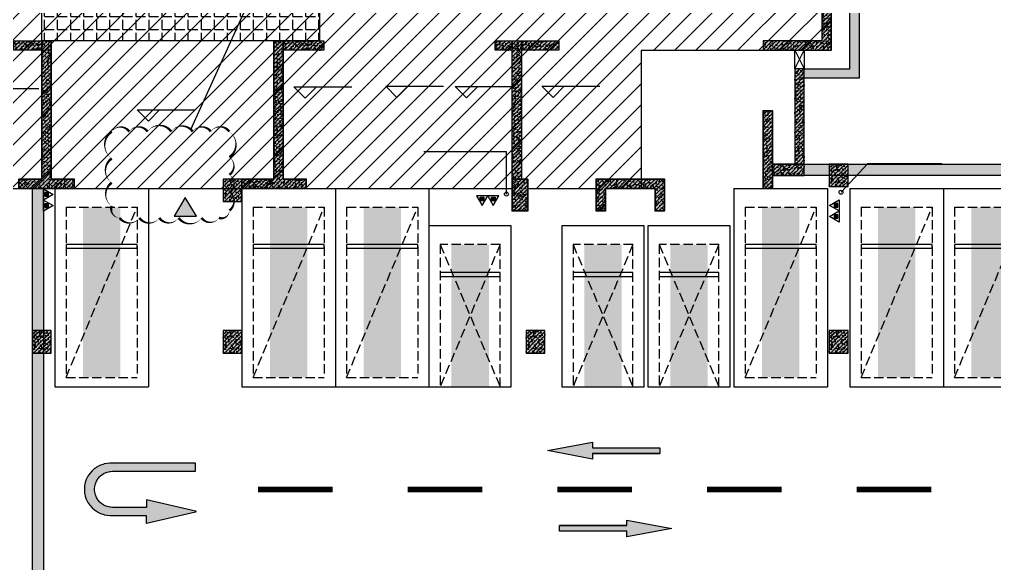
# Model space of a CAD drawing. Extents: x -1338203 to 1886333, y -783476 to 1038610.
# Drawn here: x 621962 to 648022, y 119275 to 133822 of the extents above; entities that cross this region are included whole.
import ezdxf

# ---------------------------------------------------------------- set-up
doc = ezdxf.new("R2010")
doc.units = 0
doc.header["$LTSCALE"] = 1000
doc.header["$MEASUREMENT"] = 0
doc.linetypes.add('A-001-平面B2$0$__DASH', pattern=[0.35, 0.25, -0.1])
doc.linetypes.add('DASH', pattern=[0.35, 0.25, -0.1])
for name, color, linetype in [('A-001-车位参照B1$0$A-001-车位参照B1$0$0A-P-PKNG-CAR(A)', 43, 'Continuous'), ('A-001-车位参照B1$0$A-001-车位参照B1$0$0A-P-PKNG-CAR(B)', 21, 'Continuous'), ('A-18-平面B1$0$0A-A-SYMB-ELEV', 150, 'Continuous'), ('A-18-平面B1$0$0A-DETL-HATH', 8, 'Continuous'), ('A-FIRE', 7, 'Continuous'), ('p-a-mini', 150, 'Continuous'), ('p-a-regular', 5, 'Continuous'), ('S001地下一墙柱$0$S001地下一墙柱$0$0S-CC-LINE', 52, 'Continuous'), ('S001地下一墙柱$0$S001地下一墙柱$0$0S-CW-HATCH', 251, 'Continuous'), ('S001地下一墙柱$0$S001地下一墙柱$0$0S-CW-HATCH-UP', 251, 'Continuous'), ('S001地下一墙柱$0$S001地下一墙柱$0$0S-CW-LINE', 72, 'Continuous'), ('S18柱墙B1_1$0$0S-CC-LINE', 52, 'Continuous'), ('S18柱墙B1_1$0$0S-CW-HATCH', 251, 'Continuous'), ('S18柱墙B1_1$0$0S-CW-HATCH-UP', 251, 'Continuous'), ('S18柱墙B1_1$0$0S-CW-LINE', 72, 'Continuous'), ('S18柱墙B1_1$0$0S-S-HOLE', 55, 'Continuous'), ('中心线', 42, 'Continuous'), ('地面指向箭头', 7, 'Continuous'), ('负一层消火栓$0$0P-DIM-FH', 3, 'Continuous'), ('负一层消火栓$0$0P-EQUIP-FH', 7, 'Continuous'), ('负一层消火栓$0$0P-VPIPE-FH', 1, 'Continuous')]:
    doc.layers.add(name, color=color, linetype=linetype)
doc.layers.add('A-18-平面B1$0$AAD-A-MODIFY_20230109', color=201, linetype='Continuous', plot=False)
pattern_1 = [(45, (-537701.02, -383122.39), (-53.033009, 53.033009), []), (50, (-537701.02, -383122.39), (215.178055, -18.82564), [22.5, -247.5]), (355, (-537701.02, -383122.39), (-41.6254, 225.65764), [18, -198]), (100.4514, (-537683.09, -383123.96), (173.552815, 206.83186), [19.12206, -210.342634]), (46.1842, (-537701.02, -383062.4), (320.17231, -49.6557), [33.75, -371.25]), (96.6356, (-537674.34, -383066.53), (280.39881, 292.23536), [28.68309, -315.5139]), (351.1842, (-537701.02, -383062.4), (280.39858, 292.23558), [27, -297]), (21, (-537671.02, -383077.39), (179.072116, -120.785667), [22.5, -247.5]), (326, (-537671.02, -383077.39), (72.9946, 217.54501), [18, -198]), (71.4514, (-537656.1, -383087.45), (252.06679, 96.75915), [19.12206, -210.342634]), (37.5, (-537701.02, -383122.39), (3.647957, 99.868156), [0, -195.6, 0, -201, 0, -198.75]), (7.5, (-537701.02, -383122.39), (78.920861, 118.323514), [0, -114.6, 0, -191.1, 0, -75.75]), (327.5, (-537767.92, -383122.39), (160.146731, -6.7664615), [0, -75, 0, -234, 0, -310.5]), (317.5, (-537797.92, -383122.39), (174.95585, 30.031495), [0, -97.5, 0, -155.4, 0, -220.5])]

# ---------------------------------------------------------------- blocks, each defined once
blk = doc.blocks.new('S18柱墙B1_1')
at = {"layer": 'S18柱墙B1_1$0$0S-CW-HATCH'}
h = blk.add_hatch(color=256, dxfattribs=at)
h.dxf.hatch_style = 1
h.paths.add_polyline_path([(17150, -2340), (17150, -2090), (18370, -2090), (18370, 2160), (16300, 2160), (16300, 2410), (18620, 2410), (18620, -2340), (17150, -2340)])
h = blk.add_hatch(color=256, dxfattribs=at)
h.dxf.hatch_style = 1
h.paths.add_polyline_path([(16300, 1410), (17620, 1410), (17620, -1340), (16050, -1340), (16050, -1590), (17870, -1590), (17870, 1660), (16300, 1660)])
h = blk.add_hatch(color=256, dxfattribs=at)
h.dxf.hatch_style = 1
h.paths.add_polyline_path([(-3980, -1340), (-3225, -1340), (-3225, -1590), (-3980, -1590)])
h = blk.add_hatch(color=256, dxfattribs=at)
h.dxf.hatch_style = 1
h.paths.add_polyline_path([(-3840, -5290), (-3100, -5290), (-2360, -5290), (-2360, -5040), (-2975, -5040), (-2975, -1340), (-3225, -1340), (-3225, -5040), (-3840, -5040)])
h = blk.add_hatch(color=256, dxfattribs=at)
h.dxf.hatch_style = 1
h.paths.add_polyline_path([(2975, -5040), (2120, -5040), (2120, -5290), (3100, -5290), (3840, -5290), (3840, -5040), (3225, -5040), (3225, -1340), (2975, -1340)])
h = blk.add_hatch(color=256, dxfattribs=at)
h.dxf.hatch_style = 1
h.paths.add_polyline_path([(3225, -1340), (4310, -1340), (4310, -1590), (3225, -1590)])
h = blk.add_hatch(color=256, dxfattribs=at)
h.dxf.hatch_style = 1
h.paths.add_polyline_path([(8890, -1340), (9340, -1340), (9340, -1590), (8890, -1590)])
h = blk.add_hatch(color=256, dxfattribs=at)
h.dxf.hatch_style = 1
h.paths.add_polyline_path([(9340, -1340), (9590, -1340), (9590, -5040), (9340, -5040)])
h = blk.add_hatch(color=256, dxfattribs=at)
h.dxf.hatch_style = 1
h.paths.add_polyline_path([(9590, -1340), (10590, -1340), (10590, -1590), (9590, -1590)])
h = blk.add_hatch(color=256, dxfattribs=at)
h.dxf.hatch_style = 1
h.paths.add_polyline_path([(17150, -2090), (16900, -2090), (16900, -4640), (17150, -4640)])
h = blk.add_hatch(color=256, dxfattribs=at)
h.dxf.hatch_style = 1
h.paths.add_polyline_path([(16300, -5290), (16300, -3210), (16050, -3210), (16050, -5290)])
h = blk.add_hatch(color=256, dxfattribs=at)
h.dxf.hatch_style = 1
h.paths.add_polyline_path([(17150, -4640), (16300, -4640), (16300, -4940), (17150, -4940)])
h = blk.add_hatch(color=256, dxfattribs=at)
h.dxf.hatch_style = 1
h.paths.add_polyline_path([(9760, -5040), (9340, -5040), (9340, -5890), (9760, -5890)])
h = blk.add_hatch(color=256, dxfattribs=at)
h.dxf.hatch_style = 1
h.paths.add_polyline_path([(11585, -5890), (11835, -5890), (11835, -5290), (12500, -5290), (13165, -5290), (13165, -5890), (13415, -5890), (13415, -5040), (12500, -5040), (11585, -5040)])
at = {"layer": 'S18柱墙B1_1$0$0S-CW-HATCH-UP'}
h = blk.add_hatch(dxfattribs=at)
h.set_pattern_fill('钢筋混凝土', color=256, scale=30)
h.set_pattern_definition([(45, (-1683525.285, 613271.84), (-53.0330086, 53.0330086), []), (50, (-1683525.29, 613271.84), (215.178055, -18.82564), [22.5, -247.5]), (355, (-1683525.29, 613271.84), (-41.6254, 225.65764), [18, -198]), (100.4514, (-1683507.35, 613270.27), (173.552815, 206.831863), [19.122057, -210.342634]), (46.1842, (-1683525.29, 613331.84), (320.172315, -49.655704), [33.75, -371.25]), (96.6356, (-1683498.6, 613327.7), (280.39881, 292.23536), [28.683086, -315.5139]), (351.1842, (-1683525.3, 613331.84), (280.398584, 292.23558), [27, -297]), (21, (-1683495.29, 613316.84), (179.072116, -120.785667), [22.5, -247.5]), (326, (-1683495.29, 613316.84), (72.9946, 217.545014), [18, -198]), (71.4514, (-1683480.36, 613306.78), (252.066789, 96.75915), [19.122057, -210.342634]), (37.5, (-1683525.285, 613271.84), (3.6479566, 99.868156), [0, -195.6, 0, -201, 0, -198.75]), (7.5, (-1683525.29, 613271.84), (78.920861, 118.3235136), [0, -114.6, 0, -191.1, 0, -75.75]), (327.5, (-1683592.185, 613271.84), (160.146731, -6.7664615), [0, -75, 0, -234, 0, -310.5]), (317.5, (-1683622.19, 613271.84), (174.955851, 30.031495), [0, -97.5, 0, -155.4, 0, -220.5])])
h.paths.add_polyline_path([(17150, -2340), (17150, -2090), (18370, -2090), (18370, 2160), (16300, 2160), (16300, 2410), (18620, 2410), (18620, -2340), (17150, -2340)])
h = blk.add_hatch(dxfattribs=at)
h.set_pattern_fill('钢筋混凝土', color=256, scale=30)
h.set_pattern_definition([(45, (-3344258, -271025.844), (-53.0330086, 53.0330086), []), (50, (-3344258, -271025.84), (215.178055, -18.8256405), [22.5, -247.5]), (355, (-3344258, -271025.84), (-41.6254, 225.65764), [18, -198]), (100.4514, (-3344240.07, -271027.41), (173.552815, 206.831863), [19.122057, -210.342634]), (46.1842, (-3344258, -270965.84), (320.172315, -49.655704), [33.75, -371.25]), (96.6356, (-3344231.32, -270969.98), (280.398812, 292.23536), [28.683086, -315.5139]), (351.1842, (-3344258, -270965.84), (280.398584, 292.23558), [27, -297]), (21, (-3344228, -270980.84), (179.072116, -120.785667), [22.5, -247.5]), (326, (-3344228, -270980.84), (72.9946, 217.545014), [18, -198]), (71.4514, (-3344213.08, -270990.9), (252.066789, 96.759149), [19.122057, -210.342634]), (37.5, (-3344258, -271025.844), (3.6479566, 99.8681561), [0, -195.6, 0, -201, 0, -198.75]), (7.5, (-3344258, -271025.84), (78.9208612, 118.3235136), [0, -114.6, 0, -191.1, 0, -75.75]), (327.5, (-3344324.9, -271025.84), (160.1467309, -6.7664615), [0, -75, 0, -234, 0, -310.5]), (317.5, (-3344354.9, -271025.84), (174.955851, 30.0314947), [0, -97.5, 0, -155.4, 0, -220.5])])
h.paths.add_polyline_path([(16300, 1410), (17620, 1410), (17620, -1340), (16050, -1340), (16050, -1590), (17870, -1590), (17870, 1660), (16300, 1660)])
h = blk.add_hatch(dxfattribs=at)
h.set_pattern_fill('钢筋混凝土', color=256, scale=30)
h.set_pattern_definition([(45, (-3336898.01, -267325.844), (-53.0330086, 53.0330086), []), (50, (-3336898, -267325.84), (215.178055, -18.8256405), [22.5, -247.5]), (355, (-3336898, -267325.84), (-41.6254, 225.65764), [18, -198]), (100.4514, (-3336880.08, -267327.41), (173.552815, 206.831863), [19.122057, -210.342634]), (46.1842, (-3336898, -267265.84), (320.172315, -49.655704), [33.75, -371.25]), (96.6356, (-3336871.33, -267269.98), (280.398812, 292.23536), [28.683086, -315.5139]), (351.1842, (-3336898, -267265.84), (280.398584, 292.23558), [27, -297]), (21, (-3336868, -267280.84), (179.072116, -120.785667), [22.5, -247.5]), (326, (-3336868, -267280.84), (72.9946, 217.545014), [18, -198]), (71.4514, (-3336853.08, -267290.9), (252.066789, 96.759149), [19.122057, -210.342634]), (37.5, (-3336898.01, -267325.844), (3.6479566, 99.8681561), [0, -195.6, 0, -201, 0, -198.75]), (7.5, (-3336898.01, -267325.84), (78.9208612, 118.3235136), [0, -114.6, 0, -191.1, 0, -75.75]), (327.5, (-3336964.91, -267325.84), (160.1467309, -6.7664615), [0, -75, 0, -234, 0, -310.5]), (317.5, (-3336994.9, -267325.84), (174.955851, 30.0314947), [0, -97.5, 0, -155.4, 0, -220.5])])
h.paths.add_polyline_path([(-3980, -1340), (-3225, -1340), (-3225, -1590), (-3980, -1590)])
h = blk.add_hatch(dxfattribs=at)
h.set_pattern_fill('钢筋混凝土', color=256, scale=30)
h.set_pattern_definition(pattern_1)
h.paths.add_polyline_path([(-3840, -5290), (-3100, -5290), (-2360, -5290), (-2360, -5040), (-2975, -5040), (-2975, -1340), (-3225, -1340), (-3225, -5040), (-3840, -5040)])
h = blk.add_hatch(dxfattribs=at)
h.set_pattern_fill('钢筋混凝土', color=256, scale=30)
h.set_pattern_definition(pattern_1)
h.paths.add_polyline_path([(2975, -5040), (2120, -5040), (2120, -5290), (3100, -5290), (3840, -5290), (3840, -5040), (3225, -5040), (3225, -1340), (2975, -1340)])
h = blk.add_hatch(dxfattribs=at)
h.set_pattern_fill('钢筋混凝土', color=256, scale=30)
h.set_pattern_definition([(45, (-3329693.01, -267325.844), (-53.0330086, 53.0330086), []), (50, (-3329693, -267325.84), (215.178055, -18.8256405), [22.5, -247.5]), (355, (-3329693, -267325.84), (-41.6254, 225.65764), [18, -198]), (100.4514, (-3329675.08, -267327.41), (173.552815, 206.831863), [19.122057, -210.342634]), (46.1842, (-3329693, -267265.84), (320.172315, -49.655704), [33.75, -371.25]), (96.6356, (-3329666.33, -267269.98), (280.398812, 292.23536), [28.683086, -315.5139]), (351.1842, (-3329693, -267265.84), (280.398584, 292.23558), [27, -297]), (21, (-3329663, -267280.84), (179.072116, -120.785667), [22.5, -247.5]), (326, (-3329663, -267280.84), (72.9946, 217.545014), [18, -198]), (71.4514, (-3329648.08, -267290.9), (252.066789, 96.759149), [19.122057, -210.342634]), (37.5, (-3329693.01, -267325.844), (3.6479566, 99.8681561), [0, -195.6, 0, -201, 0, -198.75]), (7.5, (-3329693.01, -267325.84), (78.9208612, 118.3235136), [0, -114.6, 0, -191.1, 0, -75.75]), (327.5, (-3329759.91, -267325.84), (160.1467309, -6.7664615), [0, -75, 0, -234, 0, -310.5]), (317.5, (-3329789.9, -267325.84), (174.955851, 30.0314947), [0, -97.5, 0, -155.4, 0, -220.5])])
h.paths.add_polyline_path([(3225, -1340), (4310, -1340), (4310, -1590), (3225, -1590)])
h = blk.add_hatch(dxfattribs=at)
h.set_pattern_fill('钢筋混凝土', color=256, scale=30)
h.set_pattern_definition([(45, (-3324663.01, -267325.844), (-53.0330086, 53.0330086), []), (50, (-3324663, -267325.84), (215.178055, -18.8256405), [22.5, -247.5]), (355, (-3324663, -267325.84), (-41.6254, 225.65764), [18, -198]), (100.4514, (-3324645.08, -267327.41), (173.552815, 206.831863), [19.122057, -210.342634]), (46.1842, (-3324663, -267265.84), (320.172315, -49.655704), [33.75, -371.25]), (96.6356, (-3324636.33, -267269.98), (280.398812, 292.23536), [28.683086, -315.5139]), (351.1842, (-3324663, -267265.84), (280.398584, 292.23558), [27, -297]), (21, (-3324633, -267280.84), (179.072116, -120.785667), [22.5, -247.5]), (326, (-3324633, -267280.84), (72.9946, 217.545014), [18, -198]), (71.4514, (-3324618.08, -267290.9), (252.066789, 96.759149), [19.122057, -210.342634]), (37.5, (-3324663.01, -267325.844), (3.6479566, 99.8681561), [0, -195.6, 0, -201, 0, -198.75]), (7.5, (-3324663.01, -267325.84), (78.9208612, 118.3235136), [0, -114.6, 0, -191.1, 0, -75.75]), (327.5, (-3324729.91, -267325.84), (160.1467309, -6.7664615), [0, -75, 0, -234, 0, -310.5]), (317.5, (-3324759.9, -267325.84), (174.955851, 30.0314947), [0, -97.5, 0, -155.4, 0, -220.5])])
h.paths.add_polyline_path([(8890, -1340), (9340, -1340), (9340, -1590), (8890, -1590)])
h = blk.add_hatch(dxfattribs=at)
h.set_pattern_fill('钢筋混凝土', color=256, scale=30)
h.set_pattern_definition([(45, (-3325328, -271025.844), (-53.0330086, 53.0330086), []), (50, (-3325328, -271025.84), (215.178055, -18.8256405), [22.5, -247.5]), (355, (-3325328, -271025.84), (-41.6254, 225.65764), [18, -198]), (100.4514, (-3325310.07, -271027.41), (173.552815, 206.831863), [19.122057, -210.342634]), (46.1842, (-3325328, -270965.84), (320.172315, -49.655704), [33.75, -371.25]), (96.6356, (-3325301.32, -270969.98), (280.398812, 292.23536), [28.683086, -315.5139]), (351.1842, (-3325328, -270965.84), (280.398584, 292.23558), [27, -297]), (21, (-3325298, -270980.84), (179.072116, -120.785667), [22.5, -247.5]), (326, (-3325298, -270980.84), (72.9946, 217.545014), [18, -198]), (71.4514, (-3325283.08, -270990.9), (252.066789, 96.759149), [19.122057, -210.342634]), (37.5, (-3325328, -271025.844), (3.6479566, 99.8681561), [0, -195.6, 0, -201, 0, -198.75]), (7.5, (-3325328, -271025.84), (78.9208612, 118.3235136), [0, -114.6, 0, -191.1, 0, -75.75]), (327.5, (-3325394.9, -271025.84), (160.1467309, -6.7664615), [0, -75, 0, -234, 0, -310.5]), (317.5, (-3325424.9, -271025.84), (174.955851, 30.0314947), [0, -97.5, 0, -155.4, 0, -220.5])])
h.paths.add_polyline_path([(9340, -1340), (9590, -1340), (9590, -5040), (9340, -5040)])
h = blk.add_hatch(dxfattribs=at)
h.set_pattern_fill('钢筋混凝土', color=256, scale=30)
h.set_pattern_definition([(45, (-3323963.01, -267325.844), (-53.0330086, 53.0330086), []), (50, (-3323963, -267325.84), (215.178055, -18.8256405), [22.5, -247.5]), (355, (-3323963, -267325.84), (-41.6254, 225.65764), [18, -198]), (100.4514, (-3323945.08, -267327.41), (173.552815, 206.831863), [19.122057, -210.342634]), (46.1842, (-3323963, -267265.84), (320.172315, -49.655704), [33.75, -371.25]), (96.6356, (-3323936.33, -267269.98), (280.398812, 292.23536), [28.683086, -315.5139]), (351.1842, (-3323963, -267265.84), (280.398584, 292.23558), [27, -297]), (21, (-3323933, -267280.84), (179.072116, -120.785667), [22.5, -247.5]), (326, (-3323933, -267280.84), (72.9946, 217.545014), [18, -198]), (71.4514, (-3323918.08, -267290.9), (252.066789, 96.759149), [19.122057, -210.342634]), (37.5, (-3323963.01, -267325.844), (3.6479566, 99.8681561), [0, -195.6, 0, -201, 0, -198.75]), (7.5, (-3323963.01, -267325.84), (78.9208612, 118.3235136), [0, -114.6, 0, -191.1, 0, -75.75]), (327.5, (-3324029.91, -267325.84), (160.1467309, -6.7664615), [0, -75, 0, -234, 0, -310.5]), (317.5, (-3324059.9, -267325.84), (174.955851, 30.0314947), [0, -97.5, 0, -155.4, 0, -220.5])])
h.paths.add_polyline_path([(9590, -1340), (10590, -1340), (10590, -1590), (9590, -1590)])
h = blk.add_hatch(dxfattribs=at)
h.set_pattern_fill('钢筋混凝土', color=256, scale=30)
h.set_pattern_definition([(45, (-3343408, -271025.84), (-53.0330086, 53.0330086), []), (50, (-3343408, -271025.84), (215.178055, -18.8256405), [22.5, -247.5]), (355, (-3343408, -271025.84), (-41.6254, 225.65764), [18, -198]), (100.4514, (-3343390.07, -271027.4), (173.552815, 206.831863), [19.122057, -210.342634]), (46.1842, (-3343408, -270965.84), (320.172315, -49.655704), [33.75, -371.25]), (96.6356, (-3343381.32, -270969.98), (280.398812, 292.23536), [28.683086, -315.5139]), (351.1842, (-3343408, -270965.84), (280.398584, 292.23558), [27, -297]), (21, (-3343378, -270980.84), (179.072116, -120.785667), [22.5, -247.5]), (326, (-3343378, -270980.84), (72.9946, 217.545014), [18, -198]), (71.4514, (-3343363.08, -270990.9), (252.066789, 96.759149), [19.122057, -210.342634]), (37.5, (-3343408, -271025.84), (3.6479566, 99.8681561), [0, -195.6, 0, -201, 0, -198.75]), (7.5, (-3343408, -271025.84), (78.9208612, 118.3235136), [0, -114.6, 0, -191.1, 0, -75.75]), (327.5, (-3343474.9, -271025.84), (160.1467309, -6.7664615), [0, -75, 0, -234, 0, -310.5]), (317.5, (-3343504.9, -271025.84), (174.955851, 30.0314947), [0, -97.5, 0, -155.4, 0, -220.5])])
h.paths.add_polyline_path([(17150, -2090), (16900, -2090), (16900, -4640), (17150, -4640)])
h = blk.add_hatch(dxfattribs=at)
h.set_pattern_fill('钢筋混凝土', color=256, scale=30)
h.set_pattern_definition(pattern_1)
h.paths.add_polyline_path([(16300, -5290), (16300, -3210), (16050, -3210), (16050, -5290)])
h = blk.add_hatch(dxfattribs=at)
h.set_pattern_fill('钢筋混凝土', color=256, scale=30)
h.set_pattern_definition([(45, (-3344258, -271025.844), (-53.0330086, 53.0330086), []), (50, (-3344258, -271025.84), (215.178055, -18.8256405), [22.5, -247.5]), (355, (-3344258, -271025.84), (-41.6254, 225.65764), [18, -198]), (100.4514, (-3344240.07, -271027.41), (173.552815, 206.831863), [19.122057, -210.342634]), (46.1842, (-3344258, -270965.84), (320.172315, -49.655704), [33.75, -371.25]), (96.6356, (-3344231.32, -270969.98), (280.398812, 292.23536), [28.683086, -315.5139]), (351.1842, (-3344258, -270965.84), (280.398584, 292.23558), [27, -297]), (21, (-3344228, -270980.84), (179.072116, -120.785667), [22.5, -247.5]), (326, (-3344228, -270980.84), (72.9946, 217.545014), [18, -198]), (71.4514, (-3344213.08, -270990.9), (252.066789, 96.759149), [19.122057, -210.342634]), (37.5, (-3344258, -271025.844), (3.6479566, 99.8681561), [0, -195.6, 0, -201, 0, -198.75]), (7.5, (-3344258, -271025.84), (78.9208612, 118.3235136), [0, -114.6, 0, -191.1, 0, -75.75]), (327.5, (-3344324.9, -271025.84), (160.1467309, -6.7664615), [0, -75, 0, -234, 0, -310.5]), (317.5, (-3344354.9, -271025.84), (174.955851, 30.0314947), [0, -97.5, 0, -155.4, 0, -220.5])])
h.paths.add_polyline_path([(17150, -4640), (16300, -4640), (16300, -4940), (17150, -4940)])
h = blk.add_hatch(dxfattribs=at)
h.set_pattern_fill('钢筋混凝土', color=256, scale=30)
h.set_pattern_definition([(45, (0, 0), (-53.033, 53.033), []), (50, (0, 0), (215.178, -18.8256), [22.5, -247.5]), (355, (0, 0), (-41.6254, 225.6576), [18, -198]), (100.4514, (17.93, -1.57), (173.553, 206.832), [19.122, -210.3426]), (46.1842, (0, 60), (320.1723, -49.656), [33.75, -371.25]), (96.6356, (26.68, 55.86), (280.399, 292.235), [28.683, -315.514]), (351.1842, (0, 60), (280.399, 292.236), [27, -297]), (21, (30, 45), (179.072, -120.7857), [22.5, -247.5]), (326, (30, 45), (72.9946, 217.545), [18, -198]), (71.4514, (44.92, 34.93), (252.0668, 96.759), [19.122, -210.3426]), (37.5, (0, 0), (3.64796, 99.86816), [0, -195.6, 0, -201, 0, -198.75]), (7.5, (0, 0), (78.9209, 118.3235), [0, -114.6, 0, -191.1, 0, -75.75]), (327.5, (-66.9, 0), (160.14673, -6.76646), [0, -75, 0, -234, 0, -310.5]), (317.5, (-96.9, 0), (174.9559, 30.0315), [0, -97.5, 0, -155.4, 0, -220.5])])
h.paths.add_polyline_path([(9760, -5040), (9340, -5040), (9340, -5890), (9760, -5890)])
h = blk.add_hatch(dxfattribs=at)
h.set_pattern_fill('钢筋混凝土', color=256, scale=30)
h.set_pattern_definition(pattern_1)
h.paths.add_polyline_path([(11585, -5890), (11835, -5890), (11835, -5290), (12500, -5290), (13165, -5290), (13165, -5890), (13415, -5890), (13415, -5040), (12500, -5040), (11585, -5040)])
at = {"layer": 'S18柱墙B1_1$0$0S-CC-LINE', "lineweight": 35}
blk.add_lwpolyline([(9760, -5040), (9340, -5040), (9340, -5890), (9760, -5890)], close=True, dxfattribs=at)
at = {"layer": 'S18柱墙B1_1$0$0S-CW-LINE'}
for points in [[(17150, -2340), (17150, -2090), (18370, -2090), (18370, 2160), (16300, 2160), (16300, 2410), (18620, 2410), (18620, -2340), (17150, -2340)], [(16300, 1410), (17620, 1410), (17620, -1340), (16050, -1340), (16050, -1590), (17870, -1590), (17870, 1660), (16300, 1660)], [(-3980, -1340), (-3225, -1340), (-3225, -1590), (-3980, -1590)], [(3225, -1340), (4310, -1340), (4310, -1590), (3225, -1590)], [(8890, -1340), (9340, -1340), (9340, -1590), (8890, -1590)], [(9340, -1340), (9590, -1340), (9590, -5040), (9340, -5040)], [(9590, -1340), (10590, -1340), (10590, -1590), (9590, -1590)], [(17150, -2090), (16900, -2090), (16900, -4640), (17150, -4640)], [(17150, -4640), (16300, -4640), (16300, -4940), (17150, -4940)]]:
    blk.add_lwpolyline(points, close=True, dxfattribs=at)
at = {"layer": 'S18柱墙B1_1$0$0S-CW-LINE', "lineweight": 35}
for points in [[(-3840, -5290), (-3100, -5290), (-2360, -5290), (-2360, -5040), (-2975, -5040), (-2975, -1340), (-3225, -1340), (-3225, -5040), (-3840, -5040)], [(2975, -5040), (2120, -5040), (2120, -5290), (3100, -5290), (3840, -5290), (3840, -5040), (3225, -5040), (3225, -1340), (2975, -1340)], [(16300, -5290), (16300, -3210), (16050, -3210), (16050, -5290)], [(11585, -5890), (11835, -5890), (11835, -5290), (12500, -5290), (13165, -5290), (13165, -5890), (13415, -5890), (13415, -5040), (12500, -5040), (11585, -5040)]]:
    blk.add_lwpolyline(points, close=True, dxfattribs=at)
at = {"layer": 'S18柱墙B1_1$0$0S-S-HOLE', "flags": 128}
blk.add_lwpolyline([(17150, -2090), (16900, -2090), (16900, -1590), (17150, -1590)], close=True, dxfattribs=at)
for points in [[(16900, -2090), (17150, -1590)], [(16900, -1590), (17150, -2090)]]:
    blk.add_lwpolyline(points, dxfattribs=at)
blk = doc.blocks.new('S001地下一墙柱')
at = {"layer": 'S001地下一墙柱$0$S001地下一墙柱$0$0S-CW-HATCH', "ltscale": 0.002}
h = blk.add_hatch(color=256, dxfattribs=at)
h.dxf.hatch_style = 1
h.paths.add_polyline_path([(-124279, -176936), (-109959, -176936), (-109959, -177236), (-124279, -177236)])
at = {"layer": 'S001地下一墙柱$0$S001地下一墙柱$0$0S-CW-HATCH'}
h = blk.add_hatch(color=256, dxfattribs=at)
h.dxf.hatch_style = 1
h.paths.add_polyline_path([(-122259, -176936), (-122759, -176936), (-122759, -177536), (-122259, -177536)])
h = blk.add_hatch(color=256, dxfattribs=at)
h.dxf.hatch_style = 1
h.paths.add_polyline_path([(-138459, -177336), (-138959, -177336), (-138959, -177936), (-138459, -177936)])
at = {"layer": 'S001地下一墙柱$0$S001地下一墙柱$0$0S-CW-HATCH', "ltscale": 0.002}
h = blk.add_hatch(color=256, dxfattribs=at)
h.dxf.hatch_style = 1
h.paths.add_polyline_path([(-118549, -225243), (-130349, -225243), (-130349, -210543), (-136949, -210543), (-136949, -188686), (-144059, -188686), (-144059, -177586), (-143759, -177586), (-143759, -188386), (-136649, -188386), (-136649, -210243), (-130049, -210243), (-130049, -224943), (-118549, -224943)])
at = {"layer": 'S001地下一墙柱$0$S001地下一墙柱$0$0S-CW-HATCH'}
h = blk.add_hatch(color=256, dxfattribs=at)
h.dxf.hatch_style = 1
h.paths.add_polyline_path([(-143559, -181386), (-144059, -181386), (-144059, -181986), (-143559, -181986)])
h = blk.add_hatch(color=256, dxfattribs=at)
h.dxf.hatch_style = 1
h.paths.add_polyline_path([(-138459, -181386), (-138959, -181386), (-138959, -181986), (-138459, -181986)])
h = blk.add_hatch(color=256, dxfattribs=at)
h.dxf.hatch_style = 1
h.paths.add_polyline_path([(-130359, -181386), (-130859, -181386), (-130859, -181986), (-130359, -181986)])
h = blk.add_hatch(color=256, dxfattribs=at)
h.dxf.hatch_style = 1
h.paths.add_polyline_path([(-122259, -181386), (-122759, -181386), (-122759, -181986), (-122259, -181986)])
at = {"layer": 'S001地下一墙柱$0$S001地下一墙柱$0$0S-CW-HATCH-UP', "ltscale": 0.002}
h = blk.add_hatch(dxfattribs=at)
h.set_pattern_fill('钢筋混凝土', color=256, scale=30)
h.set_pattern_definition([(45, (-766365.37, -306889.07), (-53.033009, 53.033009), []), (50, (-766365.37, -306889.07), (215.178055, -18.82564), [22.5, -247.5]), (355, (-766365.37, -306889.07), (-41.6254, 225.65764), [18, -198]), (100.4514, (-766347.44, -306890.64), (173.552815, 206.83186), [19.12206, -210.342634]), (46.1842, (-766365.37, -306829.07), (320.17231, -49.6557), [33.75, -371.25]), (96.6356, (-766338.7, -306833.2), (280.39881, 292.23536), [28.68309, -315.5139]), (351.1842, (-766365.37, -306829.07), (280.39858, 292.23558), [27, -297]), (21, (-766335.37, -306844.07), (179.072116, -120.785667), [22.5, -247.5]), (326, (-766335.37, -306844.07), (72.9946, 217.54501), [18, -198]), (71.4514, (-766320.44, -306854.14), (252.06679, 96.75915), [19.12206, -210.342634]), (37.5, (-766365.37, -306889.07), (3.647957, 99.868156), [0, -195.6, 0, -201, 0, -198.75]), (7.5, (-766365.37, -306889.07), (78.920861, 118.323514), [0, -114.6, 0, -191.1, 0, -75.75]), (327.5, (-766432.27, -306889.07), (160.146731, -6.766462), [0, -75, 0, -234, 0, -310.5]), (317.5, (-766462.27, -306889.07), (174.95585, 30.031495), [0, -97.5, 0, -155.4, 0, -220.5])])
h.paths.add_polyline_path([(-124279, -176936), (-109959, -176936), (-109959, -177236), (-124279, -177236)])
at = {"layer": 'S001地下一墙柱$0$S001地下一墙柱$0$0S-CW-HATCH-UP'}
h = blk.add_hatch(dxfattribs=at)
h.set_pattern_fill('钢筋混凝土', color=256, scale=30)
h.set_pattern_definition([(45, (-89948.03, -167984.16), (-53.03301, 53.03301), []), (50, (-89948.03, -167984.16), (215.1781, -18.8256), [22.5, -247.5]), (355, (-89948.03, -167984.16), (-41.6254, 225.6576), [18, -198]), (100.4514, (-89930.1, -167985.73), (173.5528, 206.8319), [19.122, -210.3426]), (46.1842, (-89948.03, -167924.16), (320.1723, -49.6557), [33.75, -371.25]), (96.6356, (-89921.35, -167928.3), (280.3988, 292.2354), [28.683, -315.514]), (351.1842, (-89948.03, -167924.16), (280.3986, 292.2356), [27, -297]), (21, (-89918.03, -167939.16), (179.0721, -120.7857), [22.5, -247.5]), (326, (-89918.03, -167939.16), (72.9946, 217.545), [18, -198]), (71.4514, (-89903.1, -167949.23), (252.0668, 96.7591), [19.122, -210.3426]), (37.5, (-89948.03, -167984.16), (3.64796, 99.86816), [0, -195.6, 0, -201, 0, -198.75]), (7.5, (-89948.03, -167984.16), (78.92086, 118.3235), [0, -114.6, 0, -191.1, 0, -75.75]), (327.5, (-90014.93, -167984.16), (160.14673, -6.76646), [0, -75, 0, -234, 0, -310.5]), (317.5, (-90044.93, -167984.16), (174.95585, 30.0315), [0, -97.5, 0, -155.4, 0, -220.5])])
h.paths.add_polyline_path([(-122259, -176936), (-122759, -176936), (-122759, -177536), (-122259, -177536)])
h = blk.add_hatch(dxfattribs=at)
h.set_pattern_fill('钢筋混凝土', color=256, scale=30)
h.set_pattern_definition([(45, (-106148.03, -168384.16), (-53.03301, 53.03301), []), (50, (-106148.03, -168384.16), (215.1781, -18.8256), [22.5, -247.5]), (355, (-106148.03, -168384.16), (-41.6254, 225.6576), [18, -198]), (100.4514, (-106130.1, -168385.73), (173.5528, 206.8319), [19.122, -210.3426]), (46.1842, (-106148.03, -168324.16), (320.1723, -49.6557), [33.75, -371.25]), (96.6356, (-106121.35, -168328.3), (280.3988, 292.2354), [28.683, -315.514]), (351.1842, (-106148.03, -168324.16), (280.3986, 292.2356), [27, -297]), (21, (-106118.03, -168339.16), (179.0721, -120.7857), [22.5, -247.5]), (326, (-106118.03, -168339.16), (72.9946, 217.545), [18, -198]), (71.4514, (-106103.1, -168349.23), (252.0668, 96.7591), [19.122, -210.3426]), (37.5, (-106148.03, -168384.16), (3.64796, 99.86816), [0, -195.6, 0, -201, 0, -198.75]), (7.5, (-106148.03, -168384.16), (78.92086, 118.3235), [0, -114.6, 0, -191.1, 0, -75.75]), (327.5, (-106214.93, -168384.16), (160.14673, -6.76646), [0, -75, 0, -234, 0, -310.5]), (317.5, (-106244.93, -168384.16), (174.95585, 30.0315), [0, -97.5, 0, -155.4, 0, -220.5])])
h.paths.add_polyline_path([(-138459, -177336), (-138959, -177336), (-138959, -177936), (-138459, -177936)])
at = {"layer": 'S001地下一墙柱$0$S001地下一墙柱$0$0S-CW-HATCH-UP', "ltscale": 0.002}
h = blk.add_hatch(dxfattribs=at)
h.set_pattern_fill('钢筋混凝土', color=256, scale=30)
h.set_pattern_definition([(45, (-766365.37, -306889.07), (-53.033009, 53.033009), []), (50, (-766365.37, -306889.07), (215.178055, -18.82564), [22.5, -247.5]), (355, (-766365.37, -306889.07), (-41.6254, 225.65764), [18, -198]), (100.4514, (-766347.44, -306890.64), (173.552815, 206.83186), [19.12206, -210.34263]), (46.1842, (-766365.37, -306829.07), (320.17231, -49.6557), [33.75, -371.25]), (96.6356, (-766338.7, -306833.2), (280.39881, 292.23536), [28.68309, -315.5139]), (351.1842, (-766365.37, -306829.07), (280.39858, 292.23558), [27, -297]), (21, (-766335.37, -306844.07), (179.072116, -120.785667), [22.5, -247.5]), (326, (-766335.37, -306844.07), (72.9946, 217.54501), [18, -198]), (71.4514, (-766320.44, -306854.14), (252.06679, 96.75915), [19.12206, -210.34263]), (37.5, (-766365.37, -306889.07), (3.647957, 99.868156), [0, -195.6, 0, -201, 0, -198.75]), (7.5, (-766365.37, -306889.07), (78.920861, 118.323514), [0, -114.6, 0, -191.1, 0, -75.75]), (327.5, (-766432.27, -306889.07), (160.146731, -6.766462), [0, -75, 0, -234, 0, -310.5]), (317.5, (-766462.27, -306889.07), (174.95585, 30.031495), [0, -97.5, 0, -155.4, 0, -220.5])])
h.paths.add_polyline_path([(-118549, -225243), (-130349, -225243), (-130349, -210543), (-136949, -210543), (-136949, -188686), (-144059, -188686), (-144059, -177586), (-143759, -177586), (-143759, -188386), (-136649, -188386), (-136649, -210243), (-130049, -210243), (-130049, -224943), (-118549, -224943)])
at = {"layer": 'S001地下一墙柱$0$S001地下一墙柱$0$0S-CW-HATCH-UP'}
h = blk.add_hatch(dxfattribs=at)
h.set_pattern_fill('钢筋混凝土', color=256, scale=30)
h.set_pattern_definition([(45, (-111248.03, -172434.16), (-53.03301, 53.03301), []), (50, (-111248.03, -172434.16), (215.1781, -18.8256), [22.5, -247.5]), (355, (-111248.03, -172434.16), (-41.6254, 225.6576), [18, -198]), (100.4514, (-111230.1, -172435.73), (173.5528, 206.8319), [19.122, -210.3426]), (46.1842, (-111248.03, -172374.16), (320.1723, -49.6557), [33.75, -371.25]), (96.6356, (-111221.35, -172378.3), (280.3988, 292.2354), [28.683, -315.514]), (351.1842, (-111248.03, -172374.16), (280.3986, 292.2356), [27, -297]), (21, (-111218.03, -172389.16), (179.0721, -120.7857), [22.5, -247.5]), (326, (-111218.03, -172389.16), (72.9946, 217.545), [18, -198]), (71.4514, (-111203.1, -172399.23), (252.0668, 96.7591), [19.122, -210.3426]), (37.5, (-111248.03, -172434.16), (3.64796, 99.86816), [0, -195.6, 0, -201, 0, -198.75]), (7.5, (-111248.03, -172434.16), (78.92086, 118.3235), [0, -114.6, 0, -191.1, 0, -75.75]), (327.5, (-111314.93, -172434.16), (160.14673, -6.76646), [0, -75, 0, -234, 0, -310.5]), (317.5, (-111344.93, -172434.16), (174.95585, 30.0315), [0, -97.5, 0, -155.4, 0, -220.5])])
h.paths.add_polyline_path([(-143559, -181386), (-144059, -181386), (-144059, -181986), (-143559, -181986)])
h = blk.add_hatch(dxfattribs=at)
h.set_pattern_fill('钢筋混凝土', color=256, scale=30)
h.set_pattern_definition([(45, (-106148.03, -172434.16), (-53.03301, 53.03301), []), (50, (-106148.03, -172434.16), (215.1781, -18.8256), [22.5, -247.5]), (355, (-106148.03, -172434.16), (-41.6254, 225.6576), [18, -198]), (100.4514, (-106130.1, -172435.73), (173.5528, 206.8319), [19.122, -210.3426]), (46.1842, (-106148.03, -172374.16), (320.1723, -49.6557), [33.75, -371.25]), (96.6356, (-106121.35, -172378.3), (280.3988, 292.2354), [28.683, -315.514]), (351.1842, (-106148.03, -172374.16), (280.3986, 292.2356), [27, -297]), (21, (-106118.03, -172389.16), (179.0721, -120.7857), [22.5, -247.5]), (326, (-106118.03, -172389.16), (72.9946, 217.545), [18, -198]), (71.4514, (-106103.1, -172399.23), (252.0668, 96.7591), [19.122, -210.3426]), (37.5, (-106148.03, -172434.16), (3.64796, 99.86816), [0, -195.6, 0, -201, 0, -198.75]), (7.5, (-106148.03, -172434.16), (78.92086, 118.3235), [0, -114.6, 0, -191.1, 0, -75.75]), (327.5, (-106214.93, -172434.16), (160.14673, -6.76646), [0, -75, 0, -234, 0, -310.5]), (317.5, (-106244.93, -172434.16), (174.95585, 30.0315), [0, -97.5, 0, -155.4, 0, -220.5])])
h.paths.add_polyline_path([(-138459, -181386), (-138959, -181386), (-138959, -181986), (-138459, -181986)])
h = blk.add_hatch(dxfattribs=at)
h.set_pattern_fill('钢筋混凝土', color=256, scale=30)
h.set_pattern_definition([(45, (-98048.03, -172434.16), (-53.03301, 53.03301), []), (50, (-98048.03, -172434.16), (215.1781, -18.8256), [22.5, -247.5]), (355, (-98048.03, -172434.16), (-41.6254, 225.6576), [18, -198]), (100.4514, (-98030.1, -172435.73), (173.5528, 206.8319), [19.122, -210.3426]), (46.1842, (-98048.03, -172374.16), (320.1723, -49.6557), [33.75, -371.25]), (96.6356, (-98021.35, -172378.3), (280.3988, 292.2354), [28.683, -315.514]), (351.1842, (-98048.03, -172374.16), (280.3986, 292.2356), [27, -297]), (21, (-98018.03, -172389.16), (179.0721, -120.7857), [22.5, -247.5]), (326, (-98018.03, -172389.16), (72.9946, 217.545), [18, -198]), (71.4514, (-98003.1, -172399.23), (252.0668, 96.7591), [19.122, -210.3426]), (37.5, (-98048.03, -172434.16), (3.64796, 99.86816), [0, -195.6, 0, -201, 0, -198.75]), (7.5, (-98048.03, -172434.16), (78.92086, 118.3235), [0, -114.6, 0, -191.1, 0, -75.75]), (327.5, (-98114.93, -172434.16), (160.14673, -6.76646), [0, -75, 0, -234, 0, -310.5]), (317.5, (-98144.93, -172434.16), (174.95585, 30.0315), [0, -97.5, 0, -155.4, 0, -220.5])])
h.paths.add_polyline_path([(-130359, -181386), (-130859, -181386), (-130859, -181986), (-130359, -181986)])
h = blk.add_hatch(dxfattribs=at)
h.set_pattern_fill('钢筋混凝土', color=256, scale=30)
h.set_pattern_definition([(45, (-89948.03, -172434.16), (-53.03301, 53.03301), []), (50, (-89948.03, -172434.16), (215.1781, -18.8256), [22.5, -247.5]), (355, (-89948.03, -172434.16), (-41.6254, 225.6576), [18, -198]), (100.4514, (-89930.1, -172435.73), (173.5528, 206.8319), [19.122, -210.3426]), (46.1842, (-89948.03, -172374.16), (320.1723, -49.6557), [33.75, -371.25]), (96.6356, (-89921.35, -172378.3), (280.3988, 292.2354), [28.683, -315.514]), (351.1842, (-89948.03, -172374.16), (280.3986, 292.2356), [27, -297]), (21, (-89918.03, -172389.16), (179.0721, -120.7857), [22.5, -247.5]), (326, (-89918.03, -172389.16), (72.9946, 217.545), [18, -198]), (71.4514, (-89903.1, -172399.23), (252.0668, 96.7591), [19.122, -210.3426]), (37.5, (-89948.03, -172434.16), (3.64796, 99.86816), [0, -195.6, 0, -201, 0, -198.75]), (7.5, (-89948.03, -172434.16), (78.92086, 118.3235), [0, -114.6, 0, -191.1, 0, -75.75]), (327.5, (-90014.93, -172434.16), (160.14673, -6.76646), [0, -75, 0, -234, 0, -310.5]), (317.5, (-90044.93, -172434.16), (174.95585, 30.0315), [0, -97.5, 0, -155.4, 0, -220.5])])
h.paths.add_polyline_path([(-122259, -181386), (-122759, -181386), (-122759, -181986), (-122259, -181986)])
at = {"layer": 'S001地下一墙柱$0$S001地下一墙柱$0$0S-CC-LINE'}
for points in [[(-122259, -176936), (-122759, -176936), (-122759, -177536), (-122259, -177536)], [(-138459, -177336), (-138959, -177336), (-138959, -177936), (-138459, -177936)], [(-143559, -181386), (-144059, -181386), (-144059, -181986), (-143559, -181986)], [(-138459, -181386), (-138959, -181386), (-138959, -181986), (-138459, -181986)], [(-130359, -181386), (-130859, -181386), (-130859, -181986), (-130359, -181986)], [(-122259, -181386), (-122759, -181386), (-122759, -181986), (-122259, -181986)]]:
    blk.add_lwpolyline(points, close=True, dxfattribs=at)
at = {"layer": 'S001地下一墙柱$0$S001地下一墙柱$0$0S-CW-LINE', "ltscale": 0.002}
for points in [[(-124279, -176936), (-109959, -176936), (-109959, -177236), (-124279, -177236)], [(-118549, -225243), (-130349, -225243), (-130349, -210543), (-136949, -210543), (-136949, -188686), (-144059, -188686), (-144059, -177586), (-143759, -177586), (-143759, -188386), (-136649, -188386), (-136649, -210243), (-130049, -210243), (-130049, -224943), (-118549, -224943)]]:
    blk.add_lwpolyline(points, close=True, dxfattribs=at)
at = {"ltscale": 0.002}
blk.add_blockref('S18柱墙B1_1', (-140579, -172296), dxfattribs=at)
blk = doc.blocks.new('负一层消火栓$0$$TwtSys$00000546')
h = blk.add_hatch()
h.set_pattern_fill('ANSI31', color=256, scale=200, style=0)
h.set_pattern_definition([(45, (-38543.802, -6670.83), (-17.67767, 17.67767), [])])
h.paths.add_polyline_path([(-65, 174), (65, 174), (65, 44), (-65, 44)])
for points in [[(0, 344), (-198, 0), (198, 0)], [(-65, 174), (65, 174), (65, 44), (-65, 44)]]:
    blk.add_lwpolyline(points, close=True)
blk = doc.blocks.new('负一层消火栓')
at = {"layer": '负一层消火栓$0$0P-DIM-FH'}
for p, q in [((-131389, -176608), (-133592, -176608)), ((-131389, -177736), (-131389, -176608)), ((-122445, -177686), (-121728, -176921)), ((-121728, -176921), (-119754, -176921))]:
    blk.add_line(p, q, dxfattribs=at)
at = {"layer": '负一层消火栓$0$0P-VPIPE-FH', "linetype": 'Continuous'}
for centre in [(-131389, -177736), (-122445, -177686)]:
    blk.add_circle(centre, 52.5, dxfattribs=at)
at = {"layer": '负一层消火栓$0$0P-EQUIP-FH', "zscale": 0.75}
for p, xscale, yscale, rotation in [((-143759, -177746), -0.75, 0.75, 270), ((-143759, -178044), -0.75, 0.75, 270), ((-132038, -177786, 1600), 0.75, 0.75, 180), ((-131740, -177786, 1600), 0.75, 0.75, 180), ((-122495, -178037, 1600), -0.7500000000000013, 0.7500000000000013, 90), ((-122495, -178335, 1600), -0.7500000000000013, 0.7500000000000013, 90)]:
    blk.add_blockref('负一层消火栓$0$$TwtSys$00000546', p, dxfattribs=dict(at, xscale=xscale, yscale=yscale, rotation=rotation))
blk = doc.blocks.new('JTDT')
at = {"layer": 'A-FIRE'}
h = blk.add_hatch(color=251, dxfattribs=at)
h.dxf.hatch_style = 1
h.paths.add_polyline_path([(189165, 82916), (189162, 82988), (189159, 82988), (189147, 83060), (189144, 83075), (189126, 83123), (189114, 83162), (189105, 83180), (189081, 83230), (189072, 83245), (189057, 83269), (189036, 83299), (189024, 83317), (189021, 83320), (189021, 83323), (188961, 83389), (188893, 83449), (188818, 83500), (188734, 83542), (188650, 83571), (188561, 83586), (188468, 83592), (188378, 83586), (188288, 83571), (188202, 83542), (188118, 83500), (188043, 83449), (187974, 83389), (187915, 83323), (187915, 83320), (187912, 83317), (187900, 83299), (187882, 83269), (187864, 83245), (187858, 83230), (187831, 83180), (187822, 83162), (187810, 83123), (187795, 83075), (187789, 83060), (187777, 82988), (187771, 82916), (187771, 82895), (187771, 82839), (187771, 81938), (187559, 81938), (187559, 81935), (187867, 80625), (187876, 80592), (187882, 80625), (188190, 81935), (187983, 81935), (187983, 81938), (187983, 82839), (187986, 82895), (187989, 82916), (188007, 82988), (188037, 83060), (188046, 83075), (188076, 83123), (188109, 83162), (188124, 83180), (188184, 83230), (188205, 83245), (188247, 83269), (188318, 83299), (188390, 83317), (188441, 83320), (188468, 83323), (188492, 83320), (188543, 83317), (188615, 83299), (188686, 83269), (188728, 83245), (188749, 83230), (188809, 83180), (188824, 83162), (188857, 83123), (188887, 83075), (188896, 83060), (188926, 82988), (188944, 82916), (188947, 82895), (188949, 82839), (188949, 80625), (189168, 80625), (189168, 82839), (189168, 82895)])
at = {"layer": '地面指向箭头', "color": 251, "linetype": 'Continuous'}
blk.add_lwpolyline([(189165, 82916), (189162, 82988), (189159, 82988), (189147, 83060), (189144, 83075), (189126, 83123), (189114, 83162), (189105, 83180), (189081, 83230), (189072, 83245), (189057, 83269), (189036, 83299), (189024, 83317), (189021, 83320), (189021, 83323), (188961, 83389), (188893, 83449), (188818, 83500), (188734, 83542), (188650, 83571), (188561, 83586), (188468, 83592), (188378, 83586), (188288, 83571), (188202, 83542), (188118, 83500), (188043, 83449), (187974, 83389), (187915, 83323), (187915, 83320), (187912, 83317), (187900, 83299), (187882, 83269), (187864, 83245), (187858, 83230), (187831, 83180), (187822, 83162), (187810, 83123), (187795, 83075), (187789, 83060), (187777, 82988), (187771, 82916), (187771, 82895), (187771, 82839), (187771, 81938), (187559, 81938), (187559, 81935), (187867, 80625), (187876, 80592), (187882, 80625), (188190, 81935), (187983, 81935), (187983, 81938), (187983, 82839), (187986, 82895), (187989, 82916), (188007, 82988), (188037, 83060), (188046, 83075), (188076, 83123), (188109, 83162), (188124, 83180), (188184, 83230), (188205, 83245), (188247, 83269), (188318, 83299), (188390, 83317), (188441, 83320), (188468, 83323), (188492, 83320), (188543, 83317), (188615, 83299), (188686, 83269), (188728, 83245), (188749, 83230), (188809, 83180), (188824, 83162), (188857, 83123), (188887, 83075), (188896, 83060), (188926, 82988), (188944, 82916), (188947, 82895), (188949, 82839), (188949, 80625), (189168, 80625), (189168, 82839), (189168, 82895), (189165, 82916)], dxfattribs=at)
blk = doc.blocks.new('直行')
at = {"layer": '地面指向箭头'}
blk.add_hatch(color=251, dxfattribs=at).paths.add_polyline_path([(-29241, 4059962), (-29466, 4058762), (-29316, 4058762), (-29316, 4056961), (-29166, 4056961), (-29166, 4058762), (-29016, 4058762)])
at = {"layer": '地面指向箭头', "color": 251}
blk.add_lwpolyline([(-29316, 4058762), (-29316, 4056961), (-29316, 4058762), (-29316, 4058762), (-29466, 4058762), (-29241, 4059962), (-29016, 4058762), (-29166, 4058762), (-29166, 4056961), (-29316, 4056961), (-29316, 4056961)], dxfattribs=at)
blk = doc.blocks.new('A$C9cb663f1')
at = {"layer": '中心线', "color": 251, "const_width": 150}
for points in [[(215690, -240508), (217690, -240508)], [(219690, -240508), (221690, -240508)], [(223690, -240508), (225690, -240508)], [(227690, -240508), (229690, -240508)], [(231690, -240508), (233690, -240508)]]:
    blk.add_lwpolyline(points, dxfattribs=at)
at = {"layer": '地面指向箭头', "color": 251}
for name, p, rotation in [('直行', (4283394, -210226), 90), ('JTDT', (294643, -428970), 90), ('直行', (-3833212, -270790), 270)]:
    blk.add_blockref(name, p, dxfattribs=dict(at, rotation=rotation))
blk = doc.blocks.new('A$C488321c4')
at = {"layer": '地面指向箭头'}
h = blk.add_hatch(color=251, dxfattribs=at)
h.dxf.hatch_style = 1
h.paths.add_polyline_path([(214046, -233199), (213746, -232699), (213446, -233199)])
at = {"layer": '地面指向箭头', "color": 251, "flags": 128}
blk.add_lwpolyline([(214046, -233199), (213746, -232699), (213446, -233199), (214046, -233199)], dxfattribs=at)
blk = doc.blocks.new('A$Cd3af7b6b')
at = {"layer": '地面指向箭头'}
h = blk.add_hatch(color=251, dxfattribs=at)
h.dxf.hatch_style = 1
h.paths.add_polyline_path([(214046, 187301), (213746, 187801), (213446, 187301)])
at = {"layer": '地面指向箭头', "color": 251, "flags": 128}
blk.add_lwpolyline([(214046, 187301), (213746, 187801), (213446, 187301), (214046, 187301)], dxfattribs=at)
blk = doc.blocks.new('A-001-车位参照B1$0$A-001-车位参照B1$0$A-001-车位参照B1$0$A$C43AE5A3B')
at = {"color": 241}
blk.add_lwpolyline([(2500, 0), (2500, 4300), (300, 4300), (300, 0)], close=True, dxfattribs=at)
at = {"color": 241, "linetype": 'DASH'}
for points in [[(2200, 0), (2200, 3800), (600, 3800), (600, 0), (2200, 0)], [(600, 3800), (2200, 0)], [(2200, 3800), (600, 0)]]:
    blk.add_lwpolyline(points, dxfattribs=at)
at = {"color": 241}
blk.add_lwpolyline([(2200, 3050), (600, 3050), (600, 2950), (2200, 2950), (2200, 3050)], dxfattribs=at)
at = {"layer": 'p-a-mini', "ltscale": 0.002, "const_width": 1000}
blk.add_lwpolyline([(1400, 0), (1400, 3800)], dxfattribs=at)
blk = doc.blocks.new('A-001-车位参照B1$0$A-001-车位参照B1$0$A-001-车位参照B1$0$A$C55E63F02')
for p, q in [((0, -5300), (0, 0)), ((0, 0), (2500, 0)), ((2500, -5300), (2500, 0)), ((0, -5300), (2500, -5300))]:
    blk.add_line(p, q)
at = {"linetype": 'A-001-平面B2$0$__DASH'}
for p, q in [((300, -250), (2200, -250)), ((300, -4800), (300, -250)), ((2200, -4800), (2200, -250)), ((300, -4800), (2200, -4800))]:
    blk.add_line(p, q, dxfattribs=at)
blk.add_lwpolyline([(300, -250), (2200, -4800)], dxfattribs=at)
blk.add_lwpolyline([(2200, -3800), (300, -3800), (300, -3700), (2200, -3700)], close=True)
at = {"layer": 'p-a-regular', "ltscale": 0.002, "const_width": 1000}
blk.add_lwpolyline([(1250, -250), (1250, -4800)], dxfattribs=at)
blk = doc.blocks.new('A-18-平面B1')
at = {"layer": 'A-18-平面B1$0$0A-DETL-HATH'}
h = blk.add_hatch(dxfattribs=at)
h.set_pattern_fill('ANGLE', color=256, scale=100)
h.set_pattern_definition([(0, (190959.8, -284146.34), (0, 349.25), [254, -95.25]), (90, (190959.8, -284146.34), (-349.25, 2e-14), [254, -95.25])])
h.paths.add_polyline_path([(-3225, -90), (4190, -90), (4190, -1340), (-3225, -1340)])
at = {"layer": 'A-18-平面B1$0$0A-A-SYMB-ELEV'}
for p, q in [((3812, -2876), (3512, -2576)), ((3512, -2576), (5061, -2576)), ((3812, -2876), (4112, -2576)), ((6263, -2858), (5963, -2558)), ((5963, -2558), (7512, -2558)), ((6263, -2858), (6563, -2558)), ((8122, -2866), (7822, -2566)), ((7822, -2566), (9371, -2566)), ((8122, -2866), (8422, -2566)), ((10437, -2858), (10137, -2558)), ((10137, -2558), (11686, -2558)), ((10437, -2858), (10737, -2558)), ((-4853, -2613), (-3304, -2613)), ((-379, -3486), (-679, -3186)), ((-679, -3186), (870, -3186)), ((-379, -3486), (-79, -3186))]:
    blk.add_line(p, q, dxfattribs=at)
at = {"layer": 'A-18-平面B1$0$0A-DETL-HATH'}
blk.add_lwpolyline([(-3225, -90), (4190, -90), (4190, -1340), (-3225, -1340)], close=True, dxfattribs=at)
at = {"layer": 'A-18-平面B1$0$AAD-A-MODIFY_20230109', "color": 6}
blk.add_line((758, -3715), (10687, 18269), dxfattribs=at)
at = {"layer": 'A-18-平面B1$0$AAD-A-MODIFY_20230109', "color": 6, "flags": 128}
blk.add_lwpolyline([(-1359, -3769, 0, 69.2, -0.520567), (-889, -3769, 0, 69.2, -0.520567), (-402, -3769, 0, 69.2, -0.520567), (233, -3769, 0, 69.2, -0.520567), (805, -3769, 0, 69.2, -0.520567), (1288, -3769, 0, 69.2, -0.520567), (1782, -3769, 0, 69.2, -0.520567), (1785, -4454, 0, 69.2, -0.520567), (1785, -4923, 0, 69.2, -0.520567), (1785, -5404, 0, 69.2, -0.520567), (1785, -5877, 0, 69.2, -0.520567), (1509, -6075, 0, 69.2, -0.520567), (1042, -6075, 0, 69.2, -0.520567), (430, -6075, 0, 69.2, -0.520567), (-88, -6075, 0, 69.2, -0.520567), (-620, -6075, 0, 69.2, -0.520567), (-1146, -6075, 0, 69.2, -0.520567), (-1359, -5758, 0, 69.2, -0.520567), (-1359, -5137, 0, 69.2, -0.520567), (-1359, -4488, 0, 69.2, -0.520567)], format="xyseb", close=True, dxfattribs=at)

msp = doc.modelspace()

# ---------------------------------------------------------------- hatches: boundary and pattern name
at = {"ltscale": 0.002}
h = msp.add_hatch(dxfattribs=at)
h.set_pattern_fill('ANSI31', color=8, scale=250)
h.set_pattern_definition([(45, (321371.16, 273451.7), (-280.633, 280.633), [])])
h.paths.add_polyline_path([(627346.6, 139076.4), (635376.6, 139076.4), (635376.6, 138076.4), (637996.6, 138076.4), (637996.6, 139146.4), (640146.6, 139146.4), (640146.6, 138076.4), (642086.6, 138076.4), (642086.6, 136246.4), (643656.6, 136246.4), (643656.6, 132996.4), (638576.6, 132996.4), (638576.6, 132296.4), (638576.6, 129296.4), (637621.6, 129296.4), (637621.6, 128696.4), (637371.6, 128696.4), (637371.6, 129296.4), (635546.6, 129296.4), (635546.6, 128696.4), (635126.6, 128696.4), (635126.6, 129296.4), (616446.6, 129296.4), (616446.6, 128696.4), (616026.6, 128696.4), (616026.6, 129296.4), (614201.6, 129296.4), (614201.6, 128696.4), (613951.6, 128696.4), (613951.6, 129296.4), (612621.6, 129296.4), (612621.6, 128696.4), (612371.6, 128696.4), (612371.6, 129296.4), (609486.6, 129296.4), (609486.6, 139146.4), (612136.6, 139146.4), (612136.6, 138076.4), (616196.6, 138076.4), (616196.6, 139076.4), (624226.6, 139076.4), (624226.6, 142646.4), (627346.6, 142646.4)])

# ---------------------------------------------------------------- linework, layer by layer
at = {"color": 3, "flags": 128}
msp.add_lwpolyline([(627346.6, 139076.4), (635376.6, 139076.4), (635376.6, 138076.4), (637996.6, 138076.4), (637996.6, 139146.4), (640146.6, 139146.4), (640146.6, 138076.4), (642086.6, 138076.4), (642086.6, 136246.4), (643656.6, 136246.4), (643656.6, 132996.4), (638576.6, 132996.4), (638576.6, 132296.4), (638576.6, 132296.4), (638576.6, 129296.4), (637621.6, 129296.4), (637621.6, 128696.4), (637371.6, 128696.4), (637371.6, 129296.4), (635546.6, 129296.4), (635546.6, 128696.4), (635126.6, 128696.4), (635126.6, 129296.4), (616446.6, 129296.4)], dxfattribs=at)

# ---------------------------------------------------------------- block references
at = {"ltscale": 0.002}
for name, p in [('S001地下一墙柱', (766365.4, 306889.1)), ('负一层消火栓', (766365.4, 306889.1)), ('A$C488321c4', (412646.2, 361761.3)), ('A$C9cb663f1', (412646.2, 361761.3)), ('A-18-平面B1', (625786.6, 134593.2)), ('A$Cd3af7b6b', (412646.2, -58738.7))]:
    msp.add_blockref(name, p, dxfattribs=at)
at = {"layer": 'A-001-车位参照B1$0$A-001-车位参照B1$0$0A-P-PKNG-CAR(A)', "ltscale": 0.002, "xscale": -1, "rotation": 180}
for p in [(622906.7, 124003.2), (627906.7, 124003.1), (630406.7, 124003.1), (641056.5, 124003.1), (644156.5, 124003.1), (646656.5, 124003.1)]:
    msp.add_blockref('A-001-车位参照B1$0$A-001-车位参照B1$0$A-001-车位参照B1$0$A$C55E63F02', p, dxfattribs=at)
at = {"layer": 'A-001-车位参照B1$0$A-001-车位参照B1$0$0A-P-PKNG-CAR(B)'}
for p in [(632606.7, 124003.2), (636156.5, 124003.2), (638456.5, 124003.2)]:
    msp.add_blockref('A-001-车位参照B1$0$A-001-车位参照B1$0$A-001-车位参照B1$0$A$C43AE5A3B', p, dxfattribs=at)

doc.saveas('drawing.dxf')
